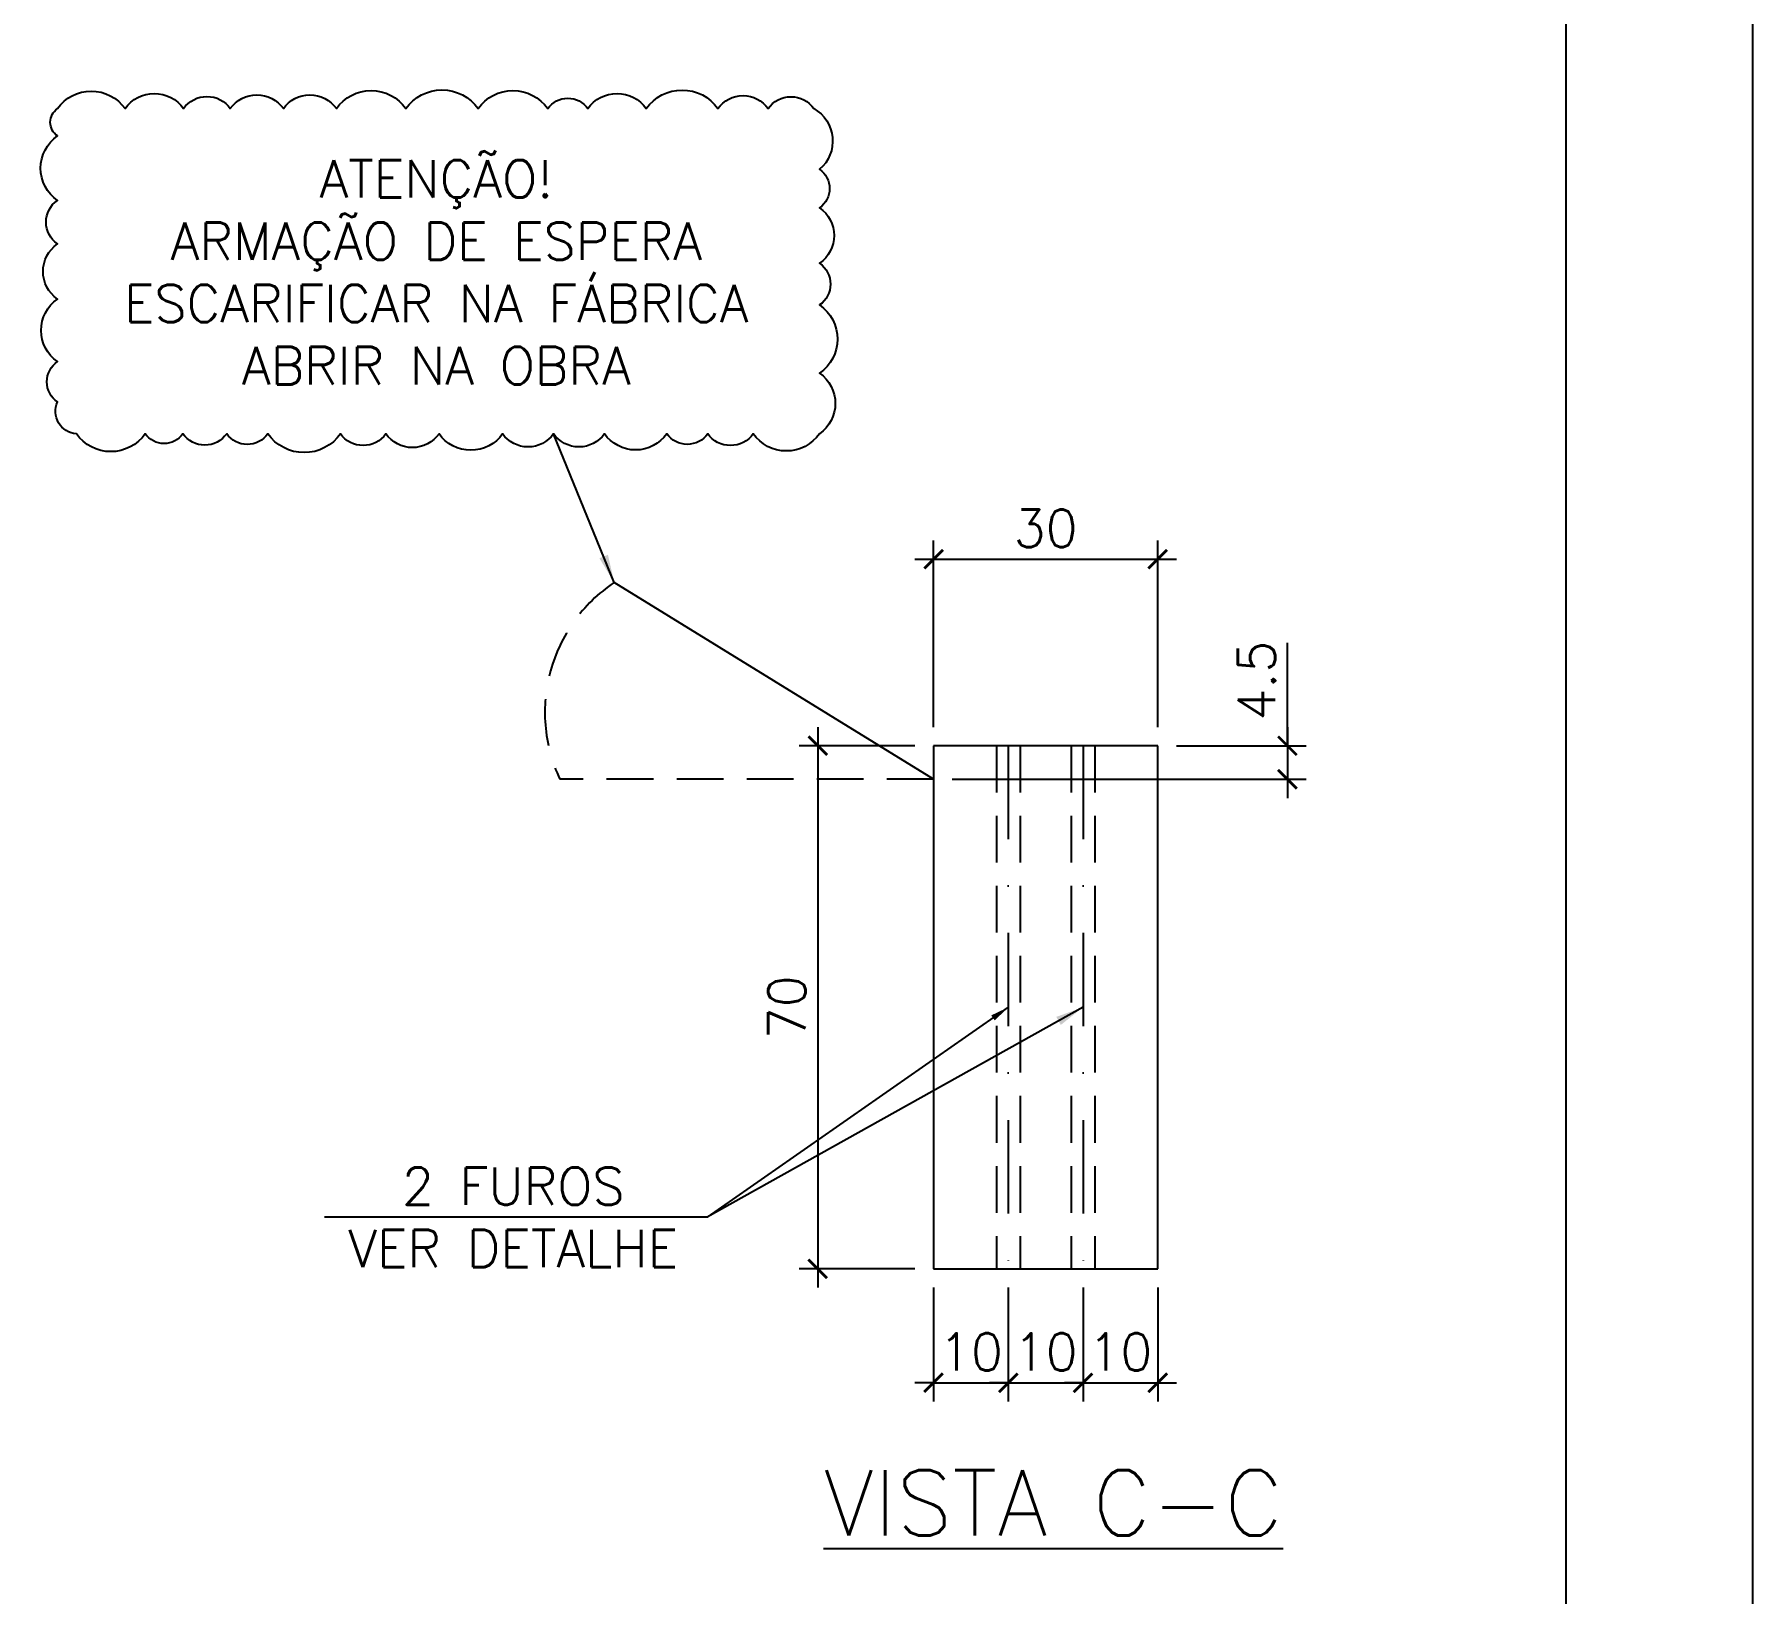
# Model space of a CAD drawing. Header units: centimetres. Extents: x 0 to 6700, y 10 to 1495.
# Drawn here: x 1640.1 to 2100, y 427.1 to 844.4 of the extents above; entities that cross this region are included whole.
import ezdxf

# ---------------------------------------------------------------- set-up
doc = ezdxf.new("R2010")
doc.units = ezdxf.units.CM
doc.header["$LTSCALE"] = 50
doc.header["$MEASUREMENT"] = 0
doc.header["$PDMODE"] = 67
doc.linetypes.add('DASHDOT', pattern=[1, 0.5, -0.25, 0, -0.25])
doc.linetypes.add('HIDDEN', pattern=[0.375, 0.25, -0.125])
for name, color, linetype in [('COTAS-PRECON', 1, 'Continuous'), ('FORMATO-PRECON', 2, 'Continuous'), ('LINHA CENTRO-PRECON', 1, 'DASHDOT'), ('LINHA-01-PRECON', 1, 'Continuous'), ('LINHA-03-PRECON', 3, 'Continuous'), ('LINHA-04-PRECON', 4, 'Continuous'), ('LINHA-PRECON-TRACEJADA', 1, 'HIDDEN')]:
    doc.layers.add(name, color=color, linetype=linetype)
doc.styles.get("Standard").update_dxf_attribs({"font": 'romans.shx'})
doc.dimstyles.new('ESC50-25', dxfattribs={"dimscale": 50, "dimtxt": 0.2, "dimasz": 0.1, "dimexe": 0.1, "dimexo": 0.1, "dimgap": 0.065, "dimtad": 1, "dimdec": 1, "dimlfac": 0.5, "dimzin": 12, "dimdsep": 46, "dimtxsty": 'Standard', "dimblk": 'ARCHTICK', "dimcen": 0.09, "dimdle": 0.1, "dimclrd": 256, "dimclre": 256, "dimclrt": 2, "dimaunit": 1, "dimazin": 0, "dimtfac": 1, "dimtdec": 1, "dimtix": 1, "dimtmove": 1, "dimatfit": 3, "dimfxl": 1, "dimtolj": 1, "dimtzin": 0, "dimlwd": -1, "dimlwe": -1, "dimarcsym": 0})
doc.dimstyles.new('ESC50-50', dxfattribs={"dimscale": 50, "dimtxt": 0.2, "dimasz": 0.15, "dimexe": 0.15, "dimexo": 0.15, "dimgap": 0.08, "dimtad": 1, "dimdec": 1, "dimzin": 12, "dimdsep": 46, "dimtxsty": 'Standard', "dimblk": 'ARCHTICK', "dimcen": 0.09, "dimdle": 0.15, "dimclrd": 256, "dimclre": 256, "dimclrt": 2, "dimazin": 3, "dimtfac": 1, "dimtdec": 1, "dimtix": 1, "dimtmove": 2, "dimatfit": 2, "dimfxl": 0.15, "dimtolj": 1, "dimtzin": 0, "dimarcsym": 0})

# ---------------------------------------------------------------- blocks, each defined once
blk = doc.blocks.new('A$C12EB5E76')
at = {"layer": 'FORMATO-PRECON'}
blk.add_lwpolyline([(-114.69, 1254.28), (-114.69, 4224.28), (4085.31, 4224.28), (4085.31, 1254.28)], close=True, dxfattribs=at)
at = {"layer": 'FORMATO-PRECON', "color": 6}
blk.add_lwpolyline([(135.31, 1354.28), (135.31, 4124.28), (3985.31, 4124.28), (3985.31, 1354.28)], close=True, dxfattribs=at)
blk = doc.blocks.new('_ArchTick')
at = {"color": 0, "linetype": 'ByBlock', "const_width": 0.15}
blk.add_lwpolyline([(-0.5, -0.5), (0.5, 0.5)], dxfattribs=at)
blk = doc.blocks.new('*D56')
at = {"layer": 'Defpoints', "color": 0, "transparency": 16777216}
for p in [(1940.78, 703.94), (1880.78, 654.01), (1940.78, 654.01)]:
    blk.add_point(p, dxfattribs=at)
at = {"layer": 'LINHA-01-PRECON', "transparency": 16777216}
for p, q in [((1880.78, 659.01), (1880.78, 708.94)), ((1940.78, 659.01), (1940.78, 708.94)), ((1875.78, 703.94), (1945.78, 703.94))]:
    blk.add_line(p, q, dxfattribs=at)
at = {"layer": 'LINHA-01-PRECON', "transparency": 16777216, "xscale": 5, "yscale": 5, "zscale": 5, "rotation": 180}
blk.add_blockref('_ArchTick', (1880.78, 703.94), dxfattribs=at)
at = {"layer": 'LINHA-01-PRECON', "transparency": 16777216, "xscale": 5, "yscale": 5, "zscale": 5}
blk.add_blockref('_ArchTick', (1940.78, 703.94), dxfattribs=at)
at = {"layer": 'LINHA-01-PRECON', "color": 2, "transparency": 16777216, "insert": (1910.78, 712.19), "char_height": 10, "attachment_point": 5}
blk.add_mtext('\\A1;30', dxfattribs=at)
blk = doc.blocks.new('*D57')
at = {"layer": 'COTAS-PRECON', "transparency": 16777216}
for p, q in [((1975.47, 659.01), (1975.47, 640.01)), ((1945.78, 654.01), (1980.47, 654.01)), ((1885.78, 645.01), (1980.47, 645.01))]:
    blk.add_line(p, q, dxfattribs=at)
at = {"layer": 'Defpoints', "color": 0, "transparency": 16777216}
for p in [(1940.78, 654.01), (1880.78, 645.01), (1975.47, 645.01)]:
    blk.add_point(p, dxfattribs=at)
at = {"layer": 'COTAS-PRECON', "transparency": 16777216, "xscale": 5, "yscale": 5, "zscale": 5}
for p, rotation in [((1975.47, 654.01), 90), ((1975.47, 645.01), 270)]:
    blk.add_blockref('_ArchTick', p, dxfattribs=dict(at, rotation=rotation))
at = {"layer": 'COTAS-PRECON', "color": 2, "transparency": 16777216, "insert": (1967.22, 671.41), "char_height": 10, "attachment_point": 5, "rotation": 90}
blk.add_mtext('\\A1;4.5', dxfattribs=at)
blk = doc.blocks.new('*D58')
at = {"layer": 'COTAS-PRECON', "transparency": 16777216}
for p, q in [((1880.78, 509.01), (1880.78, 478.51)), ((1900.78, 509.01), (1900.78, 478.51)), ((1880.78, 483.51), (1875.78, 483.51)), ((1880.78, 483.51), (1900.78, 483.51)), ((1900.78, 483.51), (1905.78, 483.51))]:
    blk.add_line(p, q, dxfattribs=at)
at = {"layer": 'Defpoints', "color": 0, "transparency": 16777216}
for p in [(1880.78, 514.01), (1900.78, 514.01), (1900.78, 483.51)]:
    blk.add_point(p, dxfattribs=at)
at = {"layer": 'COTAS-PRECON', "transparency": 16777216, "xscale": 5, "yscale": 5, "zscale": 5}
blk.add_blockref('_ArchTick', (1880.78, 483.51), dxfattribs=at)
at = {"layer": 'COTAS-PRECON', "transparency": 16777216, "xscale": 5, "yscale": 5, "zscale": 5, "rotation": 180}
blk.add_blockref('_ArchTick', (1900.78, 483.51), dxfattribs=at)
at = {"layer": 'COTAS-PRECON', "color": 2, "transparency": 16777216, "insert": (1890.78, 491.76), "char_height": 10, "attachment_point": 5}
blk.add_mtext('\\A1;10', dxfattribs=at)
blk = doc.blocks.new('*D59')
at = {"layer": 'COTAS-PRECON', "transparency": 16777216}
for p, q in [((1900.78, 509.01), (1900.78, 478.51)), ((1920.78, 509.01), (1920.78, 478.51)), ((1900.78, 483.51), (1895.78, 483.51)), ((1900.78, 483.51), (1920.78, 483.51)), ((1920.78, 483.51), (1925.78, 483.51))]:
    blk.add_line(p, q, dxfattribs=at)
at = {"layer": 'Defpoints', "color": 0, "transparency": 16777216}
for p in [(1900.78, 514.01), (1920.78, 514.01), (1920.78, 483.51)]:
    blk.add_point(p, dxfattribs=at)
at = {"layer": 'COTAS-PRECON', "transparency": 16777216, "xscale": 5, "yscale": 5, "zscale": 5}
blk.add_blockref('_ArchTick', (1900.78, 483.51), dxfattribs=at)
at = {"layer": 'COTAS-PRECON', "transparency": 16777216, "xscale": 5, "yscale": 5, "zscale": 5, "rotation": 180}
blk.add_blockref('_ArchTick', (1920.78, 483.51), dxfattribs=at)
at = {"layer": 'COTAS-PRECON', "color": 2, "transparency": 16777216, "insert": (1910.78, 491.76), "char_height": 10, "attachment_point": 5}
blk.add_mtext('\\A1;10', dxfattribs=at)
blk = doc.blocks.new('*D60')
at = {"layer": 'COTAS-PRECON', "transparency": 16777216}
for p, q in [((1920.78, 509.01), (1920.78, 478.51)), ((1940.78, 509.01), (1940.78, 478.51)), ((1920.78, 483.51), (1915.78, 483.51)), ((1920.78, 483.51), (1940.78, 483.51)), ((1940.78, 483.51), (1945.78, 483.51))]:
    blk.add_line(p, q, dxfattribs=at)
at = {"layer": 'Defpoints', "color": 0, "transparency": 16777216}
for p in [(1920.78, 514.01), (1940.78, 514.01), (1940.78, 483.51)]:
    blk.add_point(p, dxfattribs=at)
at = {"layer": 'COTAS-PRECON', "transparency": 16777216, "xscale": 5, "yscale": 5, "zscale": 5}
blk.add_blockref('_ArchTick', (1920.78, 483.51), dxfattribs=at)
at = {"layer": 'COTAS-PRECON', "transparency": 16777216, "xscale": 5, "yscale": 5, "zscale": 5, "rotation": 180}
blk.add_blockref('_ArchTick', (1940.78, 483.51), dxfattribs=at)
at = {"layer": 'COTAS-PRECON', "color": 2, "transparency": 16777216, "insert": (1930.78, 491.76), "char_height": 10, "attachment_point": 5}
blk.add_mtext('\\A1;10', dxfattribs=at)
blk = doc.blocks.new('*D61')
at = {"layer": 'COTAS-PRECON', "transparency": 16777216}
for p, q in [((1849.78, 659.01), (1849.78, 509.01)), ((1875.78, 654.01), (1844.78, 654.01)), ((1875.78, 514.01), (1844.78, 514.01))]:
    blk.add_line(p, q, dxfattribs=at)
at = {"layer": 'Defpoints', "color": 0, "transparency": 16777216}
for p in [(1880.78, 654.01), (1849.78, 514.01), (1880.78, 514.01)]:
    blk.add_point(p, dxfattribs=at)
at = {"layer": 'COTAS-PRECON', "transparency": 16777216, "xscale": 5, "yscale": 5, "zscale": 5}
for p, rotation in [((1849.78, 654.01), 90), ((1849.78, 514.01), 270)]:
    blk.add_blockref('_ArchTick', p, dxfattribs=dict(at, rotation=rotation))
at = {"layer": 'COTAS-PRECON', "color": 2, "transparency": 16777216, "insert": (1841.53, 584.01), "char_height": 10, "attachment_point": 5, "rotation": 90}
blk.add_mtext('\\A1;70', dxfattribs=at)

msp = doc.modelspace()

# ---------------------------------------------------------------- linework, layer by layer
at = {"layer": 'COTAS-PRECON'}
msp.add_line((1975.468, 654.01), (1975.468, 681.51), dxfattribs=at)
msp.add_lwpolyline([(1646.284, 824.51, -0.5205671), (1664.373, 824.51, -0.5205671), (1680.023, 824.51, -0.5205671), (1692.562, 824.51, -0.5205671), (1706.752, 824.51, -0.5205671), (1720.943, 824.51, -0.5205671), (1739.537, 824.51, -0.5205671), (1758.888, 824.51, -0.5205671), (1777.529, 824.51, -0.5205671), (1788.262, 824.51, -0.5205671), (1803.899, 824.51, -0.5205671), (1823.077, 824.51, -0.5205671), (1836.494, 824.51, -0.5205671), (1848.733, 824.51, -0.5205671), (1850.284, 808.283, -0.5205671), (1850.284, 797.982, -0.5205671), (1850.284, 783.124, -0.5205671), (1850.284, 771.964, -0.5205671), (1850.284, 753.709, -0.5205671), (1850.257, 737.51, -0.5205671), (1832.495, 737.51, -0.5205671), (1820.345, 737.51, -0.5205671), (1809.379, 737.51, -0.5205671), (1792.685, 737.51, -0.5205671), (1779.07, 737.51, -0.5205671), (1765.443, 737.51, -0.5205671), (1748.418, 737.51, -0.5205671), (1734.165, 737.51, -0.5205671), (1722.048, 737.51, -0.5205671), (1702.606, 737.51, -0.5205671), (1691.585, 737.51, -0.5205671), (1679.872, 737.51, -0.5205671), (1669.79, 737.51, -0.5205671), (1651.349, 737.51, -0.5205671), (1646.284, 746.009, -0.5205671), (1646.284, 756.796, -0.5205671), (1646.284, 773.544, -0.5205671), (1646.284, 788.312, -0.5205671), (1646.284, 799.961, -0.5205671), (1646.284, 817.202, -0.5205671)], format="xyb", close=True, dxfattribs=at)
at = {"layer": 'LINHA CENTRO-PRECON'}
for p, q in [((1900.784, 654.01), (1900.784, 514.01)), ((1920.784, 654.01), (1920.784, 514.01))]:
    msp.add_line(p, q, dxfattribs=at)
at = {"layer": 'LINHA-03-PRECON'}
for p, q in [((1940.784, 654.01), (1880.784, 654.01)), ((1880.784, 654.01), (1880.784, 514.01)), ((1940.784, 514.01), (1940.784, 654.01)), ((1880.784, 514.01), (1940.784, 514.01))]:
    msp.add_line(p, q, dxfattribs=at)
at = {"layer": 'LINHA-04-PRECON'}
msp.add_line((1880.784, 645.01), (1795.318, 697.698), dxfattribs=at)
at = {"layer": 'LINHA-PRECON-TRACEJADA'}
for p, q in [((1897.584, 654.01), (1897.584, 514.01)), ((1903.984, 654.01), (1903.984, 514.01)), ((1917.584, 654.01), (1917.584, 514.01)), ((1923.984, 654.01), (1923.984, 514.01)), ((1880.784, 645.01), (1780.784, 645.01))]:
    msp.add_line(p, q, dxfattribs=at)
msp.add_arc((1818.599, 662.927), 41.845, 123.80384, 205.35156, dxfattribs=at)

# ---------------------------------------------------------------- block references
at = {"layer": 'COTAS-PRECON', "xscale": 0.5000000000000071, "yscale": 0.5000000000000071, "zscale": 0.5000000000000071}
msp.add_blockref('A$C12EB5E76', (57.345, -617.411), dxfattribs=at)

# ---------------------------------------------------------------- texts
at = {"layer": 'LINHA-01-PRECON', "color": 2, "attachment_point": 5}
for s, insert, char_height in [('\\A1;{\\C4;ATENÇÃO!}\\PARMAÇÃO DE ESPERA\\PESCARIFICAR NA FÁBRICA\\PABRIR NA OBRA', (1747.703, 780.73), 10), ('\\A1;2 FUROS\\PVER DETALHE', (1768.269, 527.797), 10), ('\\A1;{\\L\\C4;VISTA C-C}', (1912.833, 451.361), 17.5)]:
    msp.add_mtext(s, dxfattribs=dict(at, insert=insert, char_height=char_height))

# ---------------------------------------------------------------- dimensions: what is measured, and where the dimension line sits
at = {"layer": 'COTAS-PRECON'}
dim = msp.add_linear_dim(base=(1975.468, 645.01), p1=(1940.784, 654.01), p2=(1880.784, 645.01), angle=90, dimstyle='ESC50-25', override={"dimtmove": 2}, dxfattribs=at)
dim.commit()
dim.dimension.update_dxf_attribs({"geometry": '*D57', "text_midpoint": (1967.218, 671.411), "dimtype": 160})
dim = msp.add_linear_dim(base=(1849.784, 514.01), p1=(1880.784, 654.01), p2=(1880.784, 514.01), angle=90, dimstyle='ESC50-25', dxfattribs=at)
dim.commit()
dim.dimension.update_dxf_attribs({"geometry": '*D61', "text_midpoint": (1841.534, 584.01)})
for base, p1, p2, picture, middle in [((1900.784, 483.51), (1880.784, 514.01), (1900.784, 514.01), '*D58', (1890.784, 491.76)), ((1920.784, 483.51), (1900.784, 514.01), (1920.784, 514.01), '*D59', (1910.784, 491.76)), ((1940.784, 483.51), (1920.784, 514.01), (1940.784, 514.01), '*D60', (1930.784, 491.76))]:
    dim = msp.add_linear_dim(base=base, p1=p1, p2=p2, dimstyle='ESC50-25', dxfattribs=at)
    dim.commit()
    dim.dimension.update_dxf_attribs({"geometry": picture, "text_midpoint": middle})
at = {"layer": 'LINHA-01-PRECON'}
dim = msp.add_linear_dim(base=(1940.784, 703.944), p1=(1880.784, 654.01), p2=(1940.784, 654.01), dimstyle='ESC50-25', dxfattribs=at)
dim.commit()
dim.dimension.update_dxf_attribs({"geometry": '*D56', "text_midpoint": (1910.784, 712.194)})

# ---------------------------------------------------------------- leaders
at = {"layer": 'COTAS-PRECON'}
msp.add_leader([(1920.784, 584.01), (1820.22, 527.797)], dimstyle='ESC50-50', override={"dimgap": 0.08, "dimtad": 0}, dxfattribs=at)
at = {"layer": 'LINHA-01-PRECON'}
msp.add_leader([(1795.318, 697.698), (1779.07, 737.51)], dimstyle='ESC50-50', override={"dimgap": 0.08, "dimtad": 0}, dxfattribs=at)
msp.add_leader([(1900.784, 584.01), (1820.22, 527.797), (1717.793, 527.797)], dimstyle='ESC50-25', dxfattribs=at)

doc.saveas('drawing.dxf')
